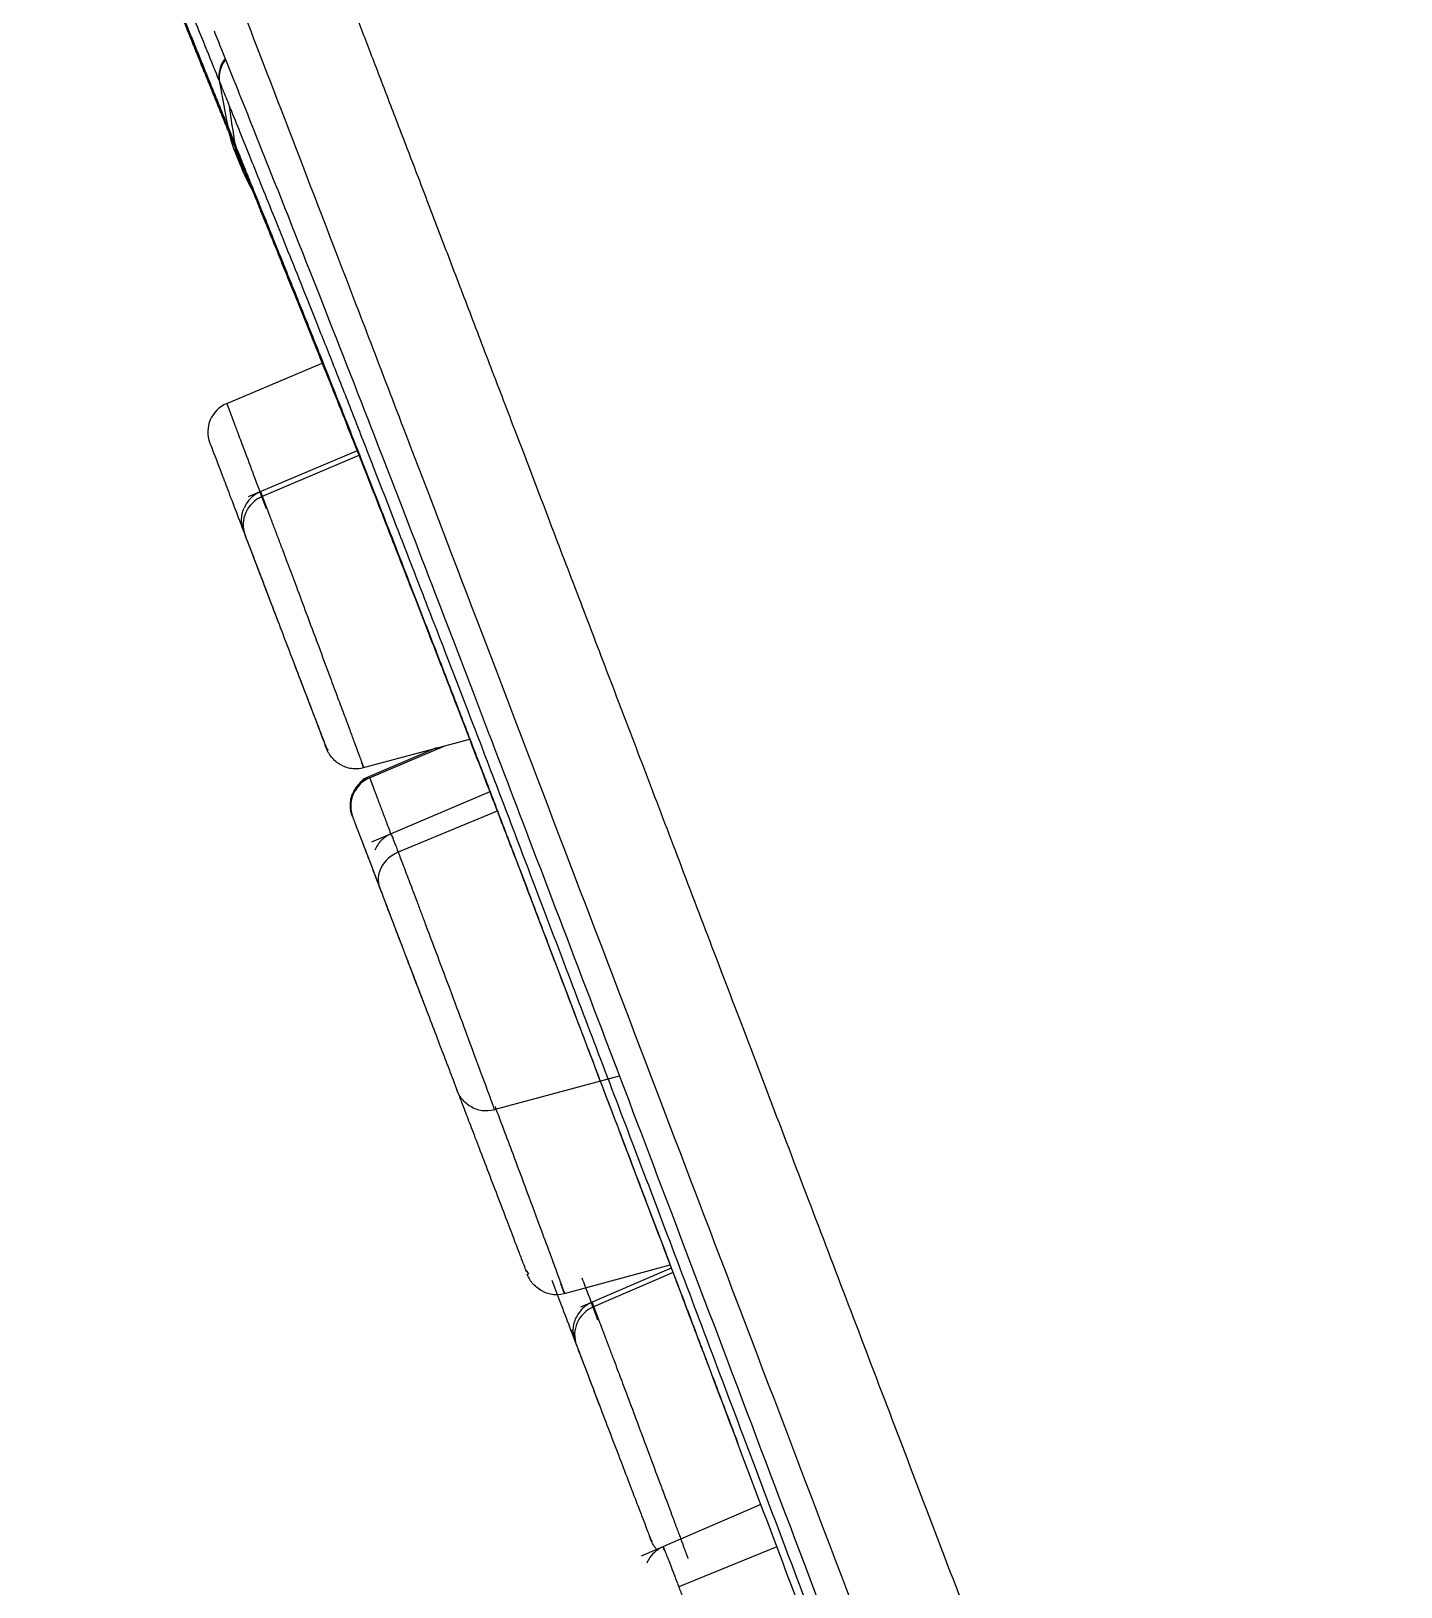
# Model space of a CAD drawing. Extents: x 0 to 1354, y 3495 to 4487.
# Drawn here: x 877.02 to 890.26, y 4143.65 to 4158.69 of the extents above; entities that cross this region are included whole.
import ezdxf

# ---------------------------------------------------------------- set-up
doc = ezdxf.new("R2010")
doc.units = 0
doc.header["$LTSCALE"] = 30
doc.header["$MEASUREMENT"] = 0
doc.layers.add('\\M+5B3DF\\M+5B4E7\\M+5CFDF', color=3, linetype='CONTINUOUS', lineweight=9)

msp = doc.modelspace()

# ---------------------------------------------------------------- linework, layer by layer
at = {"layer": '\\M+5B3DF\\M+5B4E7\\M+5CFDF', "color": 0, "lineweight": -3}
for p, q in [((878.909, 4155.09), (879.832, 4155.48)), ((880.169, 4154.632), (879.117, 4154.186)), ((880.187, 4154.585), (879.252, 4154.191)), ((879.069, 4153.882), (879.062, 4153.878)), ((880.937, 4151.758), (880.222, 4151.453)), ((880.23, 4151.569), (881.257, 4151.844)), ((880.29, 4151.47), (881.018, 4151.78)), ((880.23, 4151.569), (880.23, 4151.569)), ((881.452, 4151.335), (880.308, 4150.846)), ((881.524, 4151.148), (880.566, 4150.75)), ((881.493, 4148.261), (882.705, 4148.588)), ((882.172, 4146.483), (883.194, 4146.76)), ((883.206, 4146.728), (882.327, 4146.349)), ((883.223, 4146.684), (882.455, 4146.355)), ((882.258, 4146.127), (882.237, 4146.122)), ((884.072, 4144.443), (882.915, 4143.942)), ((884.226, 4144.033), (883.278, 4143.645))]:
    msp.add_line(p, q, dxfattribs=at)
msp.add_arc((879.026, 4154.813), 0.3, 112.947, 200.8929, dxfattribs=at)
for centre, major_axis, ratio, start_param, end_param in [((879.129, 4158.267), (0.278, 0.113), 0.927503, 2.125662, 2.942187), ((879.133, 4158.257), (0.278, 0.113), 0.927199, 2.125947, 2.942325), ((880.382, 4158.077), (-1.389, -0.567), 0.926281, 6.085531, 6.271338), ((880.435, 4157.948), (-1.389, -0.567), 0.923086, 6.086201, 6.431637), ((880.447, 4157.918), (-1.39, -0.564), 0.920473, 6.088495, 6.433471), ((880.456, 4157.896), (-1.39, -0.564), 0.919895, 6.0885, 6.433244), ((880.382, 4158.077), (-1.389, -0.567), 0.926281, 0.069933, 0.149467), ((880.435, 4157.948), (1.39, 0.564), 0.921196, 3.162913, 3.29235), ((879.366, 4153.924), (-0.28, -0.107), 0.965926, 4.747716, 6.283185), ((880.14, 4151.895), (0.28, 0.107), 0.965926, 3.141593, 3.359964), ((880.407, 4151.196), (-0.28, -0.107), 0.991445, 4.750636, 6.283185), ((880.668, 4150.511), (-0.28, -0.107), 0.866025, 4.746654, 6.283185), ((882.068, 4146.845), (0.28, 0.107), 0.92388, 3.277998, 3.430817), ((882.57, 4146.089), (0.28, 0.107), 0.965926, 1.612264, 3.141593), ((883.275, 4144.242), (-0.28, -0.107), 0.965926, 0, 0.190085)]:
    msp.add_ellipse(centre, major_axis=major_axis, ratio=ratio, start_param=start_param, end_param=end_param, dxfattribs=at)
for points, knots in [([(877.018, 4162.863), (877.018, 4162.863), (877.019, 4162.86), (877.023, 4162.848), (877.03, 4162.83), (877.039, 4162.804), (877.052, 4162.768), (877.07, 4162.718), (877.094, 4162.651), (877.126, 4162.563), (877.164, 4162.462), (877.203, 4162.354), (877.243, 4162.247), (877.283, 4162.141), (877.322, 4162.038), (877.36, 4161.938), (877.397, 4161.841), (877.434, 4161.742), (877.474, 4161.637), (877.52, 4161.516), (877.575, 4161.371), (877.641, 4161.199), (877.72, 4160.997), (877.812, 4160.76), (877.922, 4160.483), (878.046, 4160.172), (878.177, 4159.843), (878.306, 4159.519), (878.435, 4159.197), (878.57, 4158.863), (878.704, 4158.532), (878.795, 4158.308), (878.836, 4158.208)], [0, 0, 0, 0, 0.040397, 0.079998, 0.115944, 0.150665, 0.186539, 0.22561, 0.269105, 0.316321, 0.360337, 0.399003, 0.433354, 0.464211, 0.491743, 0.516243, 0.538567, 0.559572, 0.580353, 0.603373, 0.629492, 0.658721, 0.691082, 0.72658, 0.765462, 0.807277, 0.846, 0.880006, 0.91081, 0.943128, 0.975043, 1, 1, 1, 1]), ([(878.918, 4157.773), (878.912, 4157.786), (878.902, 4157.812), (878.887, 4157.85), (878.871, 4157.888), (878.856, 4157.925), (878.841, 4157.963), (878.826, 4158), (878.811, 4158.037), (878.796, 4158.073), (878.781, 4158.11), (878.766, 4158.146), (878.752, 4158.182), (878.737, 4158.218), (878.723, 4158.253), (878.708, 4158.289), (878.694, 4158.324), (878.68, 4158.359), (878.666, 4158.394), (878.652, 4158.428), (878.638, 4158.463), (878.624, 4158.497), (878.61, 4158.531), (878.597, 4158.564), (878.583, 4158.598), (878.57, 4158.631), (878.556, 4158.664), (878.543, 4158.697), (878.53, 4158.73), (878.517, 4158.762), (878.504, 4158.794), (878.491, 4158.826), (878.478, 4158.858), (878.465, 4158.89), (878.453, 4158.921), (878.44, 4158.952), (878.427, 4158.983), (878.415, 4159.014), (878.403, 4159.045), (878.39, 4159.075), (878.378, 4159.106), (878.366, 4159.136), (878.354, 4159.165), (878.342, 4159.195), (878.33, 4159.225), (878.319, 4159.254), (878.307, 4159.283), (878.295, 4159.312), (878.284, 4159.341), (878.272, 4159.369), (878.261, 4159.397), (878.25, 4159.426), (878.238, 4159.454), (878.227, 4159.481), (878.216, 4159.509), (878.205, 4159.536), (878.194, 4159.564), (878.183, 4159.591), (878.173, 4159.618), (878.162, 4159.644), (878.151, 4159.671), (878.141, 4159.697), (878.13, 4159.724), (878.12, 4159.75), (878.11, 4159.776), (878.099, 4159.801), (878.089, 4159.827), (878.079, 4159.852), (878.069, 4159.877), (878.059, 4159.902), (878.049, 4159.927), (878.039, 4159.952), (878.03, 4159.977), (878.02, 4160.001), (878.01, 4160.025), (878.001, 4160.049), (877.965, 4160.14), (877.901, 4160.302), (877.811, 4160.53), (877.72, 4160.764), (877.628, 4161), (877.546, 4161.215), (877.468, 4161.417), (877.395, 4161.61), (877.321, 4161.806), (877.251, 4161.992), (877.206, 4162.115), (877.178, 4162.191), (877.163, 4162.232), (877.151, 4162.265), (877.144, 4162.284), (877.141, 4162.292)], [0, 0, 0, 0, 0.004062, 0.008123, 0.012185, 0.016247, 0.020309, 0.024372, 0.028434, 0.032497, 0.03656, 0.040623, 0.044686, 0.048749, 0.052813, 0.056876, 0.06094, 0.065004, 0.069068, 0.073132, 0.077197, 0.081261, 0.085326, 0.08939, 0.093455, 0.09752, 0.101585, 0.10565, 0.109716, 0.113781, 0.117847, 0.121912, 0.125978, 0.130043, 0.134109, 0.138174, 0.14224, 0.146306, 0.150372, 0.154438, 0.158504, 0.16257, 0.166636, 0.170702, 0.174768, 0.178834, 0.1829, 0.186967, 0.191033, 0.1951, 0.199166, 0.203233, 0.2073, 0.211367, 0.215434, 0.219501, 0.223568, 0.227635, 0.231702, 0.23577, 0.239837, 0.243905, 0.247972, 0.25204, 0.256108, 0.260175, 0.264243, 0.268311, 0.272379, 0.276447, 0.280515, 0.284584, 0.288652, 0.29272, 0.296789, 0.300857, 0.304926, 0.343283, 0.386326, 0.434053, 0.486463, 0.543552, 0.592776, 0.652051, 0.721371, 0.800728, 0.890117, 0.920481, 0.950032, 0.978771, 1, 1, 1, 1]), ([(877.293, 4161.877), (877.294, 4161.875), (877.3, 4161.857), (877.315, 4161.816), (877.343, 4161.74), (877.371, 4161.666), (877.398, 4161.592), (877.428, 4161.511), (877.467, 4161.409), (877.511, 4161.291), (877.562, 4161.156), (877.621, 4161.004), (877.686, 4160.832), (877.753, 4160.659), (877.819, 4160.489), (877.883, 4160.326), (877.953, 4160.146), (878.03, 4159.95), (878.115, 4159.734), (878.184, 4159.562), (878.231, 4159.445), (878.252, 4159.391), (878.274, 4159.336), (878.296, 4159.281), (878.318, 4159.226), (878.341, 4159.169), (878.363, 4159.113), (878.386, 4159.056), (878.409, 4158.998), (878.433, 4158.94), (878.456, 4158.881), (878.48, 4158.822), (878.504, 4158.762), (878.529, 4158.702), (878.553, 4158.641), (878.578, 4158.58), (878.603, 4158.518), (878.628, 4158.456), (878.653, 4158.393), (878.679, 4158.33), (878.705, 4158.266), (878.731, 4158.202), (878.757, 4158.137), (878.784, 4158.072), (878.81, 4158.006), (878.837, 4157.94), (878.862, 4157.879), (878.878, 4157.839), (878.885, 4157.821)], [0, 0, 0, 0, 0.008924, 0.091228, 0.1573, 0.20715, 0.24078, 0.285694, 0.331074, 0.376921, 0.423235, 0.470019, 0.517273, 0.564997, 0.598822, 0.633572, 0.669249, 0.705855, 0.743394, 0.78187, 0.790237, 0.798566, 0.806857, 0.81511, 0.823324, 0.8315, 0.839638, 0.847737, 0.855798, 0.86382, 0.871804, 0.879749, 0.887656, 0.895524, 0.903354, 0.911145, 0.918897, 0.926611, 0.934286, 0.941923, 0.949521, 0.95708, 0.964602, 0.972084, 0.979529, 0.986935, 0.994302, 1, 1, 1, 1]), ([(878.935, 4157.7), (878.93, 4157.711), (878.921, 4157.734), (878.906, 4157.77), (878.891, 4157.807), (878.876, 4157.844), (878.861, 4157.881), (878.846, 4157.919), (878.831, 4157.956), (878.816, 4157.993), (878.801, 4158.03), (878.786, 4158.067), (878.771, 4158.104), (878.756, 4158.141), (878.741, 4158.177), (878.726, 4158.214), (878.711, 4158.251), (878.696, 4158.288), (878.681, 4158.324), (878.666, 4158.361), (878.652, 4158.398), (878.637, 4158.434), (878.622, 4158.471), (878.607, 4158.507), (878.593, 4158.543), (878.578, 4158.58), (878.564, 4158.616), (878.549, 4158.652), (878.534, 4158.688), (878.52, 4158.724), (878.506, 4158.759), (878.464, 4158.862), (878.4, 4159.021), (878.319, 4159.224), (878.246, 4159.405), (878.166, 4159.606), (878.086, 4159.808), (878.012, 4159.996), (877.96, 4160.128), (877.918, 4160.236), (877.877, 4160.34), (877.832, 4160.456), (877.784, 4160.579), (877.719, 4160.749), (877.644, 4160.943), (877.569, 4161.14), (877.508, 4161.301), (877.458, 4161.431), (877.419, 4161.536), (877.391, 4161.612), (877.366, 4161.678), (877.348, 4161.727), (877.337, 4161.758), (877.333, 4161.768)], [0, 0, 0, 0, 0.003964, 0.008472, 0.013009, 0.017575, 0.022169, 0.026792, 0.031444, 0.036124, 0.040833, 0.045571, 0.050338, 0.055134, 0.059958, 0.064811, 0.069693, 0.074604, 0.079543, 0.084511, 0.089508, 0.094534, 0.099589, 0.104673, 0.109785, 0.114926, 0.120096, 0.125295, 0.130523, 0.135779, 0.141065, 0.146379, 0.18146, 0.214371, 0.245109, 0.273673, 0.321326, 0.359164, 0.387196, 0.405425, 0.430328, 0.458184, 0.488994, 0.522759, 0.593414, 0.659966, 0.722416, 0.780767, 0.83502, 0.885172, 0.917182, 0.969983, 1, 1, 1, 1]), ([(879.19, 4161.352), (879.221, 4161.271), (879.284, 4161.108), (879.385, 4160.848), (879.493, 4160.571), (879.608, 4160.274), (879.73, 4159.956), (879.861, 4159.616), (880.001, 4159.253), (880.15, 4158.864), (880.31, 4158.448), (880.48, 4158.003), (880.663, 4157.527), (880.857, 4157.018), (881.065, 4156.475), (881.286, 4155.896), (881.521, 4155.281), (881.77, 4154.629), (882.033, 4153.94), (882.31, 4153.215), (882.6, 4152.454), (882.904, 4151.657), (883.223, 4150.82), (883.557, 4149.943), (883.907, 4149.025), (884.271, 4148.069), (884.649, 4147.078), (885.039, 4146.055), (885.44, 4145.002), (885.851, 4143.925), (886.27, 4142.825), (886.697, 4141.704), (887.133, 4140.558), (887.583, 4139.376), (888.052, 4138.147), (888.542, 4136.86), (889.057, 4135.506), (889.601, 4134.079), (890.174, 4132.574), (890.78, 4130.985), (891.418, 4129.309), (892.092, 4127.542), (892.8, 4125.682), (893.545, 4123.727), (894.326, 4121.679), (895.138, 4119.547), (895.972, 4117.36), (896.81, 4115.161), (897.634, 4112.998), (898.435, 4110.897), (899.212, 4108.859), (899.969, 4106.871), (900.712, 4104.922), (901.44, 4103.013), (902.149, 4101.152), (902.84, 4099.34), (903.516, 4097.565), (904.185, 4095.808), (904.857, 4094.044), (905.537, 4092.259), (906.227, 4090.446), (906.929, 4088.605), (907.638, 4086.742), (908.35, 4084.871), (909.06, 4083.008), (909.759, 4081.17), (910.442, 4079.376), (911.101, 4077.645), (911.737, 4075.971), (912.358, 4074.339), (912.97, 4072.726), (913.577, 4071.125), (914.179, 4069.536), (914.771, 4067.967), (915.347, 4066.438), (915.891, 4064.99), (916.392, 4063.655), (916.85, 4062.434), (917.278, 4061.293), (917.68, 4060.216), (918.06, 4059.189), (918.441, 4058.167), (918.839, 4057.099), (919.27, 4055.931), (919.738, 4054.598), (920.14, 4053.333), (920.459, 4052.202), (920.703, 4051.246), (920.954, 4050.17), (921.21, 4048.966), (921.473, 4047.62), (921.744, 4046.082), (922.023, 4044.275), (922.314, 4042.119), (922.621, 4039.543), (922.939, 4036.503), (923.255, 4033.015), (923.552, 4029.159), (923.817, 4025.039), (924.046, 4020.687), (924.248, 4016.024), (924.428, 4010.96), (924.522, 4007.431), (924.571, 4005.592)], [0, 0, 0, 0, 0.003544, 0.007201, 0.01097, 0.014848, 0.018837, 0.022935, 0.027142, 0.031459, 0.035888, 0.040431, 0.045095, 0.049884, 0.054803, 0.059853, 0.065035, 0.070349, 0.07579, 0.08135, 0.087022, 0.092807, 0.09872, 0.104773, 0.110967, 0.117287, 0.123715, 0.130231, 0.136819, 0.143468, 0.150168, 0.156906, 0.163715, 0.170668, 0.177844, 0.185322, 0.193141, 0.201338, 0.209948, 0.219002, 0.228521, 0.238531, 0.249049, 0.260084, 0.271644, 0.283691, 0.296093, 0.308564, 0.320791, 0.332572, 0.343982, 0.355131, 0.366093, 0.376851, 0.387326, 0.397512, 0.40746, 0.417323, 0.427267, 0.437362, 0.447647, 0.458143, 0.468826, 0.479621, 0.490447, 0.501223, 0.511855, 0.522246, 0.532261, 0.542305, 0.552449, 0.562759, 0.573377, 0.584445, 0.595968, 0.607757, 0.619676, 0.631715, 0.643918, 0.656335, 0.669021, 0.682018, 0.695271, 0.708641, 0.722035, 0.735445, 0.742244, 0.74954, 0.757318, 0.765556, 0.774232, 0.783549, 0.793975, 0.806052, 0.820158, 0.836493, 0.855109, 0.875694, 0.897487, 0.920175, 0.944378, 0.971031, 1, 1, 1, 1]), ([(878.518, 4160.299), (878.788, 4159.6), (879.102, 4158.792), (879.652, 4157.364), (879.848, 4156.853), (880.269, 4155.758), (880.492, 4155.175), (881.198, 4153.331), (881.715, 4151.977), (882.821, 4149.077), (883.412, 4147.527), (884.644, 4144.292), (885.286, 4142.606), (886.598, 4139.156), (887.27, 4137.39), (888.63, 4133.818), (889.318, 4132.01), (890.702, 4128.375), (891.399, 4126.547), (892.795, 4122.882), (893.495, 4121.045), (894.898, 4117.367), (895.6, 4115.525), (897.707, 4109.999), (899.113, 4106.311), (901.218, 4100.788), (901.919, 4098.949), (903.318, 4095.278), (904.016, 4093.445), (905.407, 4089.797), (906.098, 4087.982), (907.472, 4084.381), (908.152, 4082.597), (909.492, 4079.083), (910.152, 4077.352), (911.115, 4074.824), (911.431, 4073.994), (912.051, 4072.364), (912.355, 4071.563), (913.239, 4069.234), (913.789, 4067.776), (914.536, 4065.795), (914.771, 4065.17), (915.21, 4063.998), (915.414, 4063.448), (915.805, 4062.409), (915.99, 4061.918), (916.343, 4060.98), (916.512, 4060.534), (916.996, 4059.241), (917.299, 4058.44), (917.791, 4057.152), (917.961, 4056.707), (918.314, 4055.754), (918.499, 4055.245), (918.875, 4054.149), (919.064, 4053.563), (919.433, 4052.312), (919.61, 4051.646), (919.949, 4050.235), (920.113, 4049.491), (920.432, 4047.93), (920.585, 4047.111), (920.876, 4045.403), (921.013, 4044.516), (921.272, 4042.701), (921.394, 4041.775), (921.742, 4038.957), (921.95, 4037.03), (922.317, 4033.144), (922.48, 4031.183), (922.77, 4027.258), (922.895, 4025.292), (923.116, 4021.357), (923.212, 4019.388), (923.467, 4013.479), (923.594, 4009.536), (923.694, 4005.592)], [0, 0, 0, 0, 0.03125, 0.03125, 0.046875, 0.046875, 0.0625, 0.0625, 0.09375, 0.09375, 0.125, 0.125, 0.15625, 0.15625, 0.1875, 0.1875, 0.21875, 0.21875, 0.25, 0.25, 0.28125, 0.28125, 0.3125, 0.3125, 0.375, 0.375, 0.40625, 0.40625, 0.4375, 0.4375, 0.46875, 0.46875, 0.5, 0.5, 0.53125, 0.53125, 0.546875, 0.546875, 0.5625, 0.5625, 0.59375, 0.59375, 0.609375, 0.609375, 0.625, 0.625, 0.640625, 0.640625, 0.65625, 0.65625, 0.6875, 0.6875, 0.703125, 0.703125, 0.71875, 0.71875, 0.734375, 0.734375, 0.75, 0.75, 0.765625, 0.765625, 0.78125, 0.78125, 0.796875, 0.796875, 0.8125, 0.8125, 0.84375, 0.84375, 0.875, 0.875, 0.90625, 0.90625, 0.9375, 0.9375, 1, 1, 1, 1]), ([(920.634, 4036.981), (920.615, 4037.183), (920.573, 4037.643), (920.501, 4038.411), (920.412, 4039.337), (920.311, 4040.339), (920.165, 4041.744), (919.997, 4043.251), (919.771, 4045.101), (919.533, 4046.806), (919.26, 4048.445), (919.05, 4049.605), (918.903, 4050.388), (918.793, 4050.958), (918.682, 4051.507), (918.558, 4052.094), (918.422, 4052.692), (918.26, 4053.33), (918.081, 4053.957), (917.902, 4054.544), (917.709, 4055.14), (917.44, 4055.941), (917.09, 4056.926), (916.696, 4058.008), (916.329, 4059.019), (915.898, 4060.232), (915.467, 4061.5), (915.04, 4062.747), (914.73, 4063.639), (914.479, 4064.36), (913.996, 4065.75), (913.381, 4067.477), (912.634, 4069.513), (912.078, 4071.014), (911.429, 4072.757), (910.684, 4074.741), (909.845, 4076.964), (908.916, 4079.424), (907.894, 4082.118), (906.382, 4086.105), (904.455, 4091.178), (902.224, 4097.058), (900.212, 4102.364), (898.419, 4107.08), (896.853, 4111.202), (895.515, 4114.727), (894.404, 4117.654), (893.52, 4119.983), (892.863, 4121.715), (892.432, 4122.852), (891.536, 4125.215), (890.225, 4128.678), (888.557, 4133.091), (887.266, 4136.515), (885.939, 4140.033), (884.539, 4143.749), (883.067, 4147.64), (881.865, 4150.796), (880.92, 4153.27), (880.199, 4155.136), (879.671, 4156.478), (879.297, 4157.42), (879.044, 4158.055), (878.887, 4158.445), (878.813, 4158.63), (878.789, 4158.69)], [0, 0, 0, 0, 0.003976, 0.009037, 0.015181, 0.02234, 0.029033, 0.04339, 0.053009, 0.067553, 0.080041, 0.090497, 0.096214, 0.100508, 0.105868, 0.11143, 0.117193, 0.123269, 0.130297, 0.136094, 0.141538, 0.149425, 0.163015, 0.17726, 0.192999, 0.207436, 0.232823, 0.251111, 0.25955, 0.267329, 0.277588, 0.307897, 0.319194, 0.331856, 0.345879, 0.361259, 0.378, 0.3961, 0.415561, 0.436382, 0.481194, 0.521892, 0.558479, 0.590959, 0.619335, 0.643607, 0.663774, 0.679837, 0.691795, 0.699649, 0.703397, 0.740803, 0.771616, 0.795835, 0.813454, 0.847523, 0.878173, 0.905401, 0.929204, 0.949582, 0.966531, 0.980047, 0.990129, 0.99678, 1, 1, 1, 1]), ([(878.942, 4157.944), (878.973, 4157.867), (879.037, 4157.709), (879.14, 4157.455), (879.25, 4157.18), (879.371, 4156.882), (879.501, 4156.558), (879.643, 4156.205), (879.797, 4155.82), (879.964, 4155.399), (880.144, 4154.941), (880.339, 4154.441), (880.549, 4153.901), (880.774, 4153.32), (881.016, 4152.696), (881.273, 4152.029), (881.548, 4151.311), (881.841, 4150.54), (882.152, 4149.721), (882.48, 4148.856), (882.827, 4147.945), (883.192, 4146.984), (883.575, 4145.969), (883.976, 4144.905), (884.395, 4143.795), (884.833, 4142.636), (885.287, 4141.425), (885.757, 4140.172), (886.245, 4138.876), (886.748, 4137.535), (887.267, 4136.155), (887.801, 4134.735), (888.35, 4133.275), (888.913, 4131.778), (889.491, 4130.245), (890.082, 4128.677), (890.686, 4127.074), (891.304, 4125.438), (891.935, 4123.77), (892.578, 4122.068), (893.235, 4120.335), (893.903, 4118.57), (894.584, 4116.773), (895.278, 4114.946), (895.982, 4113.087), (896.698, 4111.197), (897.426, 4109.277), (898.166, 4107.327), (898.918, 4105.346), (899.681, 4103.337), (900.453, 4101.297), (901.237, 4099.229), (902.031, 4097.133), (902.835, 4095.01), (903.65, 4092.861), (904.472, 4090.689), (905.304, 4088.496), (906.142, 4086.286), (906.983, 4084.063), (907.7, 4082.173), (908.287, 4080.621), (908.745, 4079.408), (909.198, 4078.206), (909.647, 4077.016), (910.091, 4075.839), (910.525, 4074.681), (910.952, 4073.541), (911.367, 4072.425), (911.769, 4071.338), (912.159, 4070.281), (912.528, 4069.267), (912.88, 4068.294), (913.212, 4067.366), (913.517, 4066.496), (913.806, 4065.67), (914.064, 4064.906), (914.311, 4064.178), (914.549, 4063.486), (914.767, 4062.835), (914.979, 4062.207), (915.179, 4061.606), (915.375, 4061.02), (915.571, 4060.444), (915.772, 4059.865), (915.983, 4059.274), (916.205, 4058.663), (916.435, 4058.03), (916.66, 4057.404), (916.884, 4056.777), (917.101, 4056.159), (917.317, 4055.513), (917.537, 4054.834), (917.757, 4054.123), (917.968, 4053.389), (918.153, 4052.646), (918.316, 4051.894), (918.475, 4051.115), (918.645, 4050.288), (918.813, 4049.423), (918.97, 4048.524), (919.1, 4047.785), (919.204, 4047.14), (919.303, 4046.481), (919.444, 4045.451), (919.621, 4044.024), (919.787, 4042.492), (919.945, 4040.987), (920.073, 4039.66), (920.192, 4038.338), (920.271, 4037.454), (920.31, 4037.015)], [0, 0, 0, 0, 0.004064, 0.008338, 0.012822, 0.017515, 0.022417, 0.027527, 0.032846, 0.038374, 0.044111, 0.050058, 0.056216, 0.062585, 0.069164, 0.075952, 0.082946, 0.090152, 0.097572, 0.105204, 0.113045, 0.121092, 0.12935, 0.137821, 0.146504, 0.155392, 0.164494, 0.17381, 0.183336, 0.193072, 0.203021, 0.213179, 0.223549, 0.234132, 0.244925, 0.255929, 0.267144, 0.278572, 0.290209, 0.302057, 0.314116, 0.326385, 0.338865, 0.351555, 0.364455, 0.377566, 0.390888, 0.40442, 0.418161, 0.432112, 0.446275, 0.460646, 0.475227, 0.49002, 0.50502, 0.52023, 0.53565, 0.551277, 0.567115, 0.58316, 0.592044, 0.600928, 0.609812, 0.618697, 0.627579, 0.63646, 0.64534, 0.654216, 0.663094, 0.671969, 0.68084, 0.689715, 0.698586, 0.707459, 0.716333, 0.72521, 0.734098, 0.742981, 0.751867, 0.760754, 0.769643, 0.778535, 0.787431, 0.796331, 0.805231, 0.814129, 0.823024, 0.831921, 0.839262, 0.846596, 0.853929, 0.861261, 0.868588, 0.875901, 0.883207, 0.890525, 0.897862, 0.905201, 0.912528, 0.919862, 0.927195, 0.929512, 0.934403, 0.941873, 0.951919, 0.96455, 0.973562, 0.982471, 0.991284, 1, 1, 1, 1]), ([(878.935, 4157.7), (878.939, 4157.69), (878.952, 4157.658), (878.974, 4157.603), (879.002, 4157.534), (879.03, 4157.465), (879.059, 4157.395), (879.078, 4157.348), (879.087, 4157.325)], [0, 0, 0, 0, 0.079472, 0.265538, 0.450622, 0.634726, 0.817852, 1, 1, 1, 1]), ([(897.233, 4109.572), (897.211, 4109.63), (897.164, 4109.753), (897.089, 4109.95), (897.006, 4110.171), (896.913, 4110.417), (896.811, 4110.686), (896.699, 4110.98), (896.579, 4111.299), (896.449, 4111.641), (896.31, 4112.008), (896.162, 4112.399), (895.897, 4113.1), (895.564, 4113.979), (895.184, 4114.982), (894.79, 4116.023), (894.21, 4117.552), (893.509, 4119.404), (892.892, 4121.032), (892.488, 4122.099), (892.221, 4122.805), (891.968, 4123.473), (891.656, 4124.301), (891.272, 4125.317), (890.805, 4126.552), (890.319, 4127.839), (889.814, 4129.179), (889.29, 4130.569), (888.747, 4132.01), (888.215, 4133.423), (887.597, 4135.066), (887.02, 4136.6), (886.464, 4138.08), (886.028, 4139.241), (885.571, 4140.458), (885.108, 4141.689), (884.655, 4142.896), (884.247, 4143.978), (883.885, 4144.939), (883.581, 4145.742), (883.316, 4146.443), (883.071, 4147.09), (882.813, 4147.768), (882.545, 4148.474), (882.277, 4149.178), (882.036, 4149.812), (881.847, 4150.312), (881.684, 4150.739), (881.524, 4151.159), (881.343, 4151.63), (881.164, 4152.096), (880.991, 4152.545), (880.829, 4152.965), (880.674, 4153.362), (880.528, 4153.739), (880.389, 4154.095), (880.257, 4154.431), (880.105, 4154.818), (879.931, 4155.258), (879.736, 4155.747), (879.594, 4156.1), (879.495, 4156.346), (879.431, 4156.505), (879.352, 4156.7), (879.283, 4156.872), (879.227, 4157.01), (879.19, 4157.101), (879.154, 4157.189), (879.12, 4157.275), (879.086, 4157.357), (879.054, 4157.437), (879.023, 4157.514), (879.002, 4157.565), (878.992, 4157.59)], [0, 0, 0, 0, 0.003101, 0.006637, 0.010608, 0.015015, 0.019856, 0.025133, 0.030846, 0.036993, 0.043576, 0.050594, 0.058047, 0.081336, 0.09796, 0.112097, 0.137424, 0.180442, 0.211959, 0.225362, 0.238089, 0.25014, 0.261516, 0.28285, 0.305173, 0.328485, 0.352786, 0.37808, 0.404367, 0.431649, 0.455791, 0.495166, 0.517135, 0.539107, 0.561077, 0.586862, 0.610575, 0.632213, 0.651773, 0.66925, 0.682217, 0.696106, 0.710915, 0.726644, 0.743292, 0.758963, 0.770809, 0.778821, 0.789976, 0.801896, 0.81458, 0.82636, 0.837853, 0.84906, 0.859981, 0.870615, 0.880962, 0.891021, 0.907507, 0.924588, 0.942264, 0.946822, 0.953033, 0.960896, 0.970408, 0.974401, 0.978309, 0.982134, 0.985875, 0.989532, 0.993105, 0.996594, 1, 1, 1, 1]), ([(879.087, 4157.325), (879.082, 4157.337), (879.072, 4157.362), (879.057, 4157.399), (879.042, 4157.436), (879.028, 4157.471), (879.019, 4157.494), (879.014, 4157.504)], [0, 0, 0, 0, 0.203677, 0.408742, 0.615196, 0.823039, 1, 1, 1, 1]), ([(883.854, 4145.026), (883.849, 4145.04), (883.78, 4145.222), (883.65, 4145.564), (883.453, 4146.085), (883.234, 4146.663), (882.978, 4147.336), (882.688, 4148.099), (882.438, 4148.753), (882.241, 4149.272), (882.105, 4149.628), (881.975, 4149.972), (881.848, 4150.304), (881.727, 4150.623), (881.609, 4150.929), (881.496, 4151.224), (881.387, 4151.507), (881.218, 4151.947), (880.995, 4152.523), (880.731, 4153.204), (880.491, 4153.819), (880.296, 4154.316), (880.133, 4154.728), (879.992, 4155.082), (879.847, 4155.446), (879.737, 4155.718), (879.663, 4155.903), (879.624, 4155.999), (879.586, 4156.095), (879.548, 4156.188), (879.51, 4156.281), (879.473, 4156.373), (879.437, 4156.463), (879.401, 4156.552), (879.365, 4156.64), (879.33, 4156.727), (879.295, 4156.813), (879.26, 4156.898), (879.226, 4156.982), (879.193, 4157.065), (879.171, 4157.119), (879.16, 4157.147)], [0, 0, 0, 0, 0.002437, 0.033483, 0.063293, 0.099842, 0.143131, 0.193167, 0.249955, 0.275123, 0.29978, 0.323924, 0.347555, 0.370674, 0.393285, 0.415387, 0.436983, 0.45807, 0.517981, 0.57514, 0.62954, 0.681187, 0.714592, 0.750664, 0.789407, 0.830825, 0.842103, 0.853382, 0.864661, 0.875942, 0.887223, 0.898504, 0.909786, 0.921067, 0.932348, 0.943628, 0.954906, 0.966183, 0.977458, 0.988731, 1, 1, 1, 1]), ([(878.909, 4155.09), (878.909, 4155.09), (878.909, 4155.09), (878.909, 4155.089), (878.909, 4155.089), (878.91, 4155.088), (878.91, 4155.087), (878.91, 4155.086), (878.911, 4155.085), (878.911, 4155.083), (878.912, 4155.081), (878.913, 4155.08), (878.914, 4155.077), (878.914, 4155.075), (878.915, 4155.072), (878.916, 4155.07), (878.918, 4155.067), (878.919, 4155.063), (878.92, 4155.06), (878.921, 4155.056), (878.923, 4155.053), (878.924, 4155.048), (878.926, 4155.044), (878.928, 4155.04), (878.929, 4155.035), (878.931, 4155.03), (878.933, 4155.025), (878.935, 4155.02), (878.937, 4155.014), (878.939, 4155.008), (878.942, 4155.002), (878.944, 4154.996), (878.946, 4154.99), (878.949, 4154.983), (878.951, 4154.976), (878.954, 4154.969), (878.957, 4154.962), (878.96, 4154.954), (878.962, 4154.947), (878.965, 4154.939), (878.968, 4154.931), (878.972, 4154.922), (878.975, 4154.914), (878.978, 4154.905), (878.981, 4154.896), (878.985, 4154.887), (878.988, 4154.877), (878.992, 4154.868), (878.995, 4154.858), (878.999, 4154.848), (879.003, 4154.838), (879.007, 4154.827), (879.011, 4154.817), (879.015, 4154.806), (879.036, 4154.751), (879.083, 4154.625), (879.172, 4154.386), (879.247, 4154.186), (879.289, 4154.074)], [0, 0, 0, 0, 0.009242, 0.018498, 0.027769, 0.037054, 0.046354, 0.055668, 0.064997, 0.074341, 0.083699, 0.093071, 0.102459, 0.11186, 0.121277, 0.130707, 0.140153, 0.149613, 0.159087, 0.168576, 0.17808, 0.187598, 0.197131, 0.206678, 0.21624, 0.225817, 0.235408, 0.245014, 0.254635, 0.26427, 0.27392, 0.283584, 0.293263, 0.302956, 0.312665, 0.322388, 0.332125, 0.341877, 0.351644, 0.361426, 0.371222, 0.381033, 0.390858, 0.400698, 0.410553, 0.420423, 0.430307, 0.440206, 0.45012, 0.460048, 0.469991, 0.479949, 0.489921, 0.499909, 0.50991, 0.640712, 0.805988, 1, 1, 1, 1]), ([(878.746, 4154.706), (878.746, 4154.706), (878.748, 4154.7), (878.76, 4154.67), (878.783, 4154.61), (878.82, 4154.513), (878.873, 4154.373), (878.944, 4154.188), (879.03, 4153.961), (879.128, 4153.704), (879.229, 4153.441), (879.316, 4153.211), (879.372, 4153.066), (879.399, 4152.995), (879.406, 4152.976)], [0, 0, 0, 0, 0.087776, 0.175552, 0.263328, 0.351103, 0.438879, 0.526655, 0.614431, 0.702207, 0.789983, 0.877758, 0.965534, 1, 1, 1, 1]), ([(879.237, 4154.237), (879.202, 4154.222), (879.154, 4154.191), (879.103, 4154.131), (879.084, 4154.096), (879.076, 4154.077)], [0, 0, 0, 0, 0.479425, 0.737052, 1, 1, 1, 1]), ([(879.256, 4154.178), (879.254, 4154.181), (879.252, 4154.187), (879.249, 4154.196), (879.246, 4154.204), (879.243, 4154.212), (879.241, 4154.218), (879.239, 4154.223), (879.237, 4154.228), (879.236, 4154.231), (879.235, 4154.234), (879.235, 4154.235), (879.235, 4154.236), (879.235, 4154.235), (879.236, 4154.234), (879.236, 4154.232), (879.238, 4154.229), (879.239, 4154.225), (879.241, 4154.22), (879.244, 4154.214), (879.246, 4154.207), (879.249, 4154.199), (879.251, 4154.193), (879.252, 4154.191)], [0, 0, 0, 0, 0.04035, 0.08964, 0.138792, 0.187806, 0.236682, 0.285421, 0.334021, 0.382483, 0.430808, 0.478995, 0.527045, 0.574957, 0.622732, 0.67037, 0.717871, 0.765234, 0.812461, 0.859551, 0.906504, 0.95332, 1, 1, 1, 1]), ([(879.252, 4154.191), (879.253, 4154.189), (879.254, 4154.186), (879.256, 4154.181), (879.258, 4154.177), (879.26, 4154.172), (879.262, 4154.166), (879.264, 4154.161), (879.266, 4154.155), (879.268, 4154.149), (879.27, 4154.143), (879.273, 4154.137), (879.275, 4154.13), (879.278, 4154.123), (879.281, 4154.116), (879.283, 4154.109), (879.286, 4154.102), (879.289, 4154.094), (879.292, 4154.086), (879.295, 4154.078), (879.298, 4154.07), (879.301, 4154.061), (879.305, 4154.053), (879.308, 4154.044), (879.311, 4154.034), (879.315, 4154.025), (879.319, 4154.016), (879.322, 4154.006), (879.326, 4153.996), (879.33, 4153.986), (879.334, 4153.975), (879.338, 4153.965), (879.342, 4153.954), (879.346, 4153.943), (879.35, 4153.932), (879.354, 4153.921), (879.359, 4153.909), (879.363, 4153.897), (879.368, 4153.885), (879.372, 4153.873), (879.377, 4153.861), (879.382, 4153.848), (879.386, 4153.835), (879.391, 4153.822), (879.396, 4153.809), (879.401, 4153.796), (879.406, 4153.783), (879.411, 4153.769), (879.417, 4153.755), (879.422, 4153.741), (879.427, 4153.727), (879.433, 4153.712), (879.438, 4153.698), (879.444, 4153.683), (879.465, 4153.626), (879.51, 4153.508), (879.586, 4153.305), (879.682, 4153.048), (879.797, 4152.74), (879.903, 4152.454), (879.989, 4152.223), (880.052, 4152.055), (880.103, 4151.918), (880.143, 4151.809), (880.174, 4151.726), (880.192, 4151.678), (880.201, 4151.652), (880.206, 4151.64), (880.21, 4151.628), (880.214, 4151.618), (880.217, 4151.609), (880.22, 4151.6), (880.223, 4151.593), (880.225, 4151.586), (880.227, 4151.581), (880.229, 4151.577), (880.23, 4151.573), (880.231, 4151.571), (880.231, 4151.569), (880.231, 4151.569), (880.231, 4151.569), (880.231, 4151.571), (880.23, 4151.573), (880.228, 4151.576), (880.227, 4151.58), (880.225, 4151.585), (880.223, 4151.591), (880.22, 4151.598), (880.217, 4151.606), (880.215, 4151.611), (880.214, 4151.614)], [0, 0, 0, 0, 0.00402, 0.008047, 0.012081, 0.016121, 0.020168, 0.024222, 0.028282, 0.032349, 0.036423, 0.040503, 0.044591, 0.048684, 0.052785, 0.056892, 0.061006, 0.065127, 0.069254, 0.073388, 0.077529, 0.081676, 0.08583, 0.089991, 0.094159, 0.098333, 0.102514, 0.106702, 0.110896, 0.115097, 0.119305, 0.12352, 0.127741, 0.131969, 0.136204, 0.140446, 0.144694, 0.148949, 0.153211, 0.157479, 0.161755, 0.166037, 0.170326, 0.174621, 0.178923, 0.183232, 0.187548, 0.191871, 0.1962, 0.200536, 0.204879, 0.209229, 0.213585, 0.217948, 0.222318, 0.264227, 0.31647, 0.379042, 0.451939, 0.535155, 0.587466, 0.636179, 0.68129, 0.722792, 0.760684, 0.794959, 0.803826, 0.812664, 0.821475, 0.830257, 0.839011, 0.847738, 0.856436, 0.865106, 0.873748, 0.882362, 0.890947, 0.899505, 0.908034, 0.916536, 0.925009, 0.933454, 0.941871, 0.95026, 0.95862, 0.966953, 0.975257, 0.983533, 0.99178, 1, 1, 1, 1]), ([(879.073, 4153.85), (879.059, 4153.886), (879.048, 4153.942), (879.056, 4154.02), (879.068, 4154.058), (879.076, 4154.077)], [0, 0, 0, 0, 0.479398, 0.73703, 1, 1, 1, 1]), ([(879.122, 4153.721), (879.126, 4153.71), (879.145, 4153.661), (879.187, 4153.55), (879.261, 4153.356), (879.332, 4153.171), (879.375, 4153.058), (879.386, 4153.029)], [0, 0, 0, 0, 0.085418, 0.358976, 0.632534, 0.906092, 1, 1, 1, 1]), ([(879.556, 4152.584), (879.578, 4152.525), (879.624, 4152.404), (879.685, 4152.247), (879.735, 4152.115), (879.775, 4152.011), (879.808, 4151.923), (879.837, 4151.847), (879.854, 4151.804), (879.86, 4151.788)], [0, 0, 0, 0, 0.119676, 0.266397, 0.413117, 0.559838, 0.706559, 0.853279, 1, 1, 1, 1]), ([(880.026, 4151.587), (880.008, 4151.596), (879.973, 4151.617), (879.916, 4151.67), (879.886, 4151.718), (879.873, 4151.754)], [0, 0, 0, 0, 0.26297, 0.520602, 1, 1, 1, 1]), ([(880.026, 4151.587), (880.045, 4151.579), (880.083, 4151.565), (880.153, 4151.556), (880.201, 4151.561), (880.23, 4151.569)], [0, 0, 0, 0, 0.292099, 0.578286, 1, 1, 1, 1]), ([(880.288, 4151.481), (880.253, 4151.466), (880.205, 4151.435), (880.155, 4151.375), (880.136, 4151.34), (880.127, 4151.321)], [0, 0, 0, 0, 0.479505, 0.737105, 1, 1, 1, 1]), ([(880.29, 4151.47), (880.29, 4151.469), (880.291, 4151.467), (880.292, 4151.465), (880.293, 4151.462), (880.294, 4151.46), (880.295, 4151.457), (880.296, 4151.453), (880.298, 4151.45), (880.299, 4151.446), (880.301, 4151.442), (880.302, 4151.438), (880.304, 4151.434), (880.305, 4151.429), (880.307, 4151.424), (880.309, 4151.419), (880.311, 4151.414), (880.313, 4151.409), (880.315, 4151.403), (880.318, 4151.397), (880.32, 4151.391), (880.322, 4151.384), (880.325, 4151.378), (880.327, 4151.371), (880.33, 4151.364), (880.333, 4151.357), (880.335, 4151.349), (880.338, 4151.342), (880.341, 4151.334), (880.344, 4151.326), (880.347, 4151.318), (880.351, 4151.309), (880.354, 4151.3), (880.357, 4151.291), (880.361, 4151.282), (880.364, 4151.273), (880.368, 4151.263), (880.372, 4151.253), (880.375, 4151.243), (880.379, 4151.233), (880.383, 4151.222), (880.387, 4151.212), (880.391, 4151.201), (880.395, 4151.19), (880.4, 4151.178), (880.404, 4151.167), (880.408, 4151.155), (880.413, 4151.143), (880.417, 4151.131), (880.422, 4151.119), (880.427, 4151.106), (880.431, 4151.094), (880.436, 4151.081), (880.441, 4151.068), (880.459, 4151.02), (880.478, 4150.969), (880.496, 4150.92), (880.498, 4150.916)], [0, 0, 0, 0, 0.015066, 0.030161, 0.045284, 0.060435, 0.075615, 0.090823, 0.106059, 0.121324, 0.136617, 0.151939, 0.167289, 0.182667, 0.198074, 0.213509, 0.228973, 0.244465, 0.259986, 0.275535, 0.291113, 0.306719, 0.322354, 0.338017, 0.353708, 0.369428, 0.385177, 0.400954, 0.416759, 0.432594, 0.448456, 0.464347, 0.480267, 0.496215, 0.512192, 0.528198, 0.544232, 0.560294, 0.576386, 0.592505, 0.608654, 0.624831, 0.641036, 0.657271, 0.673533, 0.689825, 0.706145, 0.722494, 0.738871, 0.755277, 0.771712, 0.788176, 0.804668, 0.821189, 0.837738, 0.984143, 1, 1, 1, 1]), ([(880.124, 4151.095), (880.111, 4151.131), (880.1, 4151.186), (880.108, 4151.264), (880.119, 4151.302), (880.127, 4151.321)], [0, 0, 0, 0, 0.479455, 0.737065, 1, 1, 1, 1]), ([(880.126, 4151.089), (880.129, 4151.083), (880.136, 4151.064), (880.158, 4151.008), (880.193, 4150.914), (880.246, 4150.777), (880.317, 4150.591), (880.404, 4150.362), (880.505, 4150.097), (880.6, 4149.849), (880.675, 4149.651), (880.734, 4149.498), (880.778, 4149.383), (880.798, 4149.329), (880.807, 4149.306)], [0, 0, 0, 0, 0.083335, 0.16667, 0.250005, 0.33334, 0.416675, 0.50001, 0.583345, 0.66668, 0.750015, 0.83335, 0.916685, 1, 1, 1, 1]), ([(880.195, 4150.909), (880.207, 4150.879), (880.239, 4150.796), (880.303, 4150.626), (880.364, 4150.468), (880.394, 4150.387)], [0, 0, 0, 0, 0.264401, 0.639038, 1, 1, 1, 1]), ([(880.501, 4150.929), (880.465, 4150.914), (880.417, 4150.883), (880.366, 4150.823), (880.347, 4150.788), (880.339, 4150.769)], [0, 0, 0, 0, 0.479396, 0.737033, 1, 1, 1, 1]), ([(880.497, 4150.927), (880.497, 4150.927), (880.498, 4150.925), (880.503, 4150.914), (880.509, 4150.899)], [0, 0, 0, 0, 0.217069, 1, 1, 1, 1]), ([(880.509, 4150.899), (880.509, 4150.899), (880.514, 4150.885), (880.529, 4150.846), (880.554, 4150.782), (880.566, 4150.75)], [0, 0, 0, 0, 0.000062, 0.504363, 1, 1, 1, 1]), ([(880.566, 4150.75), (880.574, 4150.73), (880.588, 4150.691), (880.615, 4150.622), (880.644, 4150.546), (880.676, 4150.461), (880.711, 4150.369), (880.748, 4150.269), (880.788, 4150.164), (880.875, 4149.931), (881.056, 4149.452), (881.292, 4148.815), (881.446, 4148.399), (881.491, 4148.274), (881.495, 4148.261), (881.495, 4148.261)], [0, 0, 0, 0, 0.032295, 0.064945, 0.097949, 0.131309, 0.165025, 0.199098, 0.233529, 0.268317, 0.417358, 0.642227, 0.8173, 0.953911, 1, 1, 1, 1]), ([(880.337, 4150.537), (880.337, 4150.538), (880.334, 4150.545), (880.334, 4150.546), (880.341, 4150.528), (880.356, 4150.488), (880.375, 4150.437), (880.388, 4150.404)], [0, 0, 0, 0, 0.058878, 0.294158, 0.529439, 0.764719, 1, 1, 1, 1]), ([(880.388, 4150.404), (880.397, 4150.381), (880.417, 4150.328), (880.457, 4150.222), (880.511, 4150.082), (880.577, 4149.908), (880.656, 4149.701), (880.746, 4149.466), (880.841, 4149.218), (880.934, 4148.974), (881.013, 4148.767), (881.07, 4148.618), (881.106, 4148.522), (881.127, 4148.467), (881.135, 4148.446), (881.136, 4148.443), (881.136, 4148.444)], [0, 0, 0, 0, 0.073278, 0.146556, 0.219834, 0.293111, 0.366389, 0.439667, 0.512945, 0.586223, 0.659501, 0.732778, 0.806056, 0.879334, 0.952612, 1, 1, 1, 1]), ([(881.113, 4148.506), (881.119, 4148.488), (881.136, 4148.445), (881.171, 4148.352), (881.222, 4148.22), (881.287, 4148.048), (881.368, 4147.836), (881.462, 4147.592), (881.562, 4147.329), (881.649, 4147.102), (881.712, 4146.934), (881.758, 4146.816), (881.788, 4146.737), (881.799, 4146.707), (881.804, 4146.695)], [0, 0, 0, 0, 0.083335, 0.16667, 0.250005, 0.33334, 0.416675, 0.50001, 0.583345, 0.666681, 0.750016, 0.833351, 0.916686, 1, 1, 1, 1]), ([(881.289, 4148.279), (881.271, 4148.288), (881.236, 4148.308), (881.178, 4148.361), (881.149, 4148.41), (881.135, 4148.446)], [0, 0, 0, 0, 0.262988, 0.520631, 1, 1, 1, 1]), ([(881.289, 4148.279), (881.308, 4148.27), (881.346, 4148.257), (881.424, 4148.246), (881.48, 4148.255), (881.516, 4148.268)], [0, 0, 0, 0, 0.262967, 0.520604, 1, 1, 1, 1]), ([(881.5, 4148.293), (881.504, 4148.284), (881.561, 4148.133), (881.719, 4147.713), (881.917, 4147.179), (882.046, 4146.832), (882.109, 4146.661), (882.151, 4146.547), (882.172, 4146.488), (882.175, 4146.478), (882.164, 4146.506), (882.146, 4146.554), (882.137, 4146.577)], [0, 0, 0, 0, 0.009778, 0.168959, 0.423965, 0.520272, 0.611923, 0.698907, 0.781214, 0.858837, 0.931768, 1, 1, 1, 1]), ([(881.967, 4146.501), (881.949, 4146.51), (881.914, 4146.531), (881.857, 4146.584), (881.828, 4146.632), (881.814, 4146.668)], [0, 0, 0, 0, 0.262939, 0.52055, 1, 1, 1, 1]), ([(882.05, 4146.612), (882.075, 4146.545), (882.135, 4146.388), (882.225, 4146.152), (882.304, 4145.945), (882.368, 4145.778), (882.418, 4145.648), (882.454, 4145.552), (882.482, 4145.479), (882.504, 4145.422), (882.52, 4145.38), (882.525, 4145.367), (882.525, 4145.367)], [0, 0, 0, 0, 0.083317, 0.18517, 0.287024, 0.388878, 0.490731, 0.592585, 0.694439, 0.796293, 0.898146, 1, 1, 1, 1]), ([(882.342, 4146.634), (882.351, 4146.608), (882.402, 4146.473), (882.453, 4146.336), (882.494, 4146.227)], [0, 0, 0, 0, 0.190039, 1, 1, 1, 1]), ([(881.967, 4146.501), (881.986, 4146.493), (882.024, 4146.479), (882.101, 4146.469), (882.157, 4146.477), (882.194, 4146.489)], [0, 0, 0, 0, 0.262899, 0.520501, 1, 1, 1, 1]), ([(882.442, 4146.398), (882.406, 4146.383), (882.359, 4146.352), (882.309, 4146.292), (882.289, 4146.257), (882.281, 4146.238)], [0, 0, 0, 0, 0.479593, 0.737161, 1, 1, 1, 1]), ([(882.449, 4146.371), (882.448, 4146.373), (882.447, 4146.376), (882.445, 4146.382), (882.443, 4146.387), (882.442, 4146.391), (882.44, 4146.394), (882.44, 4146.396), (882.439, 4146.397), (882.439, 4146.397), (882.439, 4146.397), (882.44, 4146.395), (882.441, 4146.393), (882.442, 4146.39), (882.444, 4146.386), (882.446, 4146.381), (882.448, 4146.376), (882.45, 4146.37), (882.452, 4146.363), (882.454, 4146.358), (882.455, 4146.355)], [0, 0, 0, 0, 0.035394, 0.096805, 0.157632, 0.217875, 0.277533, 0.336608, 0.395099, 0.453007, 0.51033, 0.567071, 0.623228, 0.678801, 0.733792, 0.788199, 0.842024, 0.895265, 0.947924, 1, 1, 1, 1]), ([(882.455, 4146.355), (882.456, 4146.354), (882.457, 4146.351), (882.459, 4146.346), (882.461, 4146.342), (882.462, 4146.337), (882.464, 4146.332), (882.466, 4146.326), (882.468, 4146.321), (882.471, 4146.315), (882.473, 4146.309), (882.475, 4146.303), (882.478, 4146.297), (882.48, 4146.29), (882.483, 4146.283), (882.485, 4146.276), (882.488, 4146.269), (882.491, 4146.261), (882.494, 4146.254), (882.497, 4146.246), (882.5, 4146.238), (882.503, 4146.229), (882.506, 4146.221), (882.51, 4146.212), (882.513, 4146.203), (882.516, 4146.194), (882.52, 4146.185), (882.524, 4146.175), (882.527, 4146.165), (882.531, 4146.155), (882.535, 4146.145), (882.539, 4146.135), (882.543, 4146.124), (882.547, 4146.113), (882.551, 4146.102), (882.555, 4146.091), (882.56, 4146.08), (882.564, 4146.068), (882.568, 4146.056), (882.573, 4146.044), (882.578, 4146.032), (882.582, 4146.02), (882.587, 4146.007), (882.592, 4145.994), (882.597, 4145.981), (882.602, 4145.968), (882.607, 4145.955), (882.612, 4145.941), (882.617, 4145.928), (882.622, 4145.914), (882.627, 4145.9), (882.633, 4145.885), (882.638, 4145.871), (882.644, 4145.856), (882.664, 4145.803), (882.705, 4145.694), (882.777, 4145.503), (882.87, 4145.254), (882.983, 4144.953), (883.066, 4144.729), (883.115, 4144.598), (883.13, 4144.559), (883.144, 4144.52), (883.158, 4144.483), (883.172, 4144.447), (883.185, 4144.412), (883.197, 4144.378), (883.209, 4144.345), (883.221, 4144.314), (883.232, 4144.284), (883.243, 4144.255), (883.253, 4144.227), (883.263, 4144.2), (883.273, 4144.175), (883.282, 4144.151), (883.29, 4144.128), (883.298, 4144.107), (883.305, 4144.086), (883.313, 4144.067), (883.319, 4144.05), (883.325, 4144.033), (883.331, 4144.018), (883.336, 4144.003), (883.341, 4143.99), (883.345, 4143.979), (883.349, 4143.968), (883.353, 4143.958), (883.356, 4143.95), (883.359, 4143.943), (883.361, 4143.937), (883.363, 4143.931), (883.364, 4143.927), (883.366, 4143.924), (883.366, 4143.922), (883.367, 4143.921), (883.367, 4143.92), (883.367, 4143.92)], [0, 0, 0, 0, 0.004533, 0.009075, 0.013625, 0.018184, 0.022751, 0.027327, 0.031912, 0.036505, 0.041107, 0.045718, 0.050337, 0.054965, 0.059601, 0.064246, 0.0689, 0.073562, 0.078233, 0.082913, 0.087601, 0.092298, 0.097003, 0.101718, 0.10644, 0.111172, 0.115912, 0.120661, 0.125418, 0.130184, 0.134959, 0.139742, 0.144534, 0.149335, 0.154144, 0.158962, 0.163789, 0.168624, 0.173468, 0.178321, 0.183182, 0.188052, 0.192931, 0.197818, 0.202714, 0.207619, 0.212532, 0.217455, 0.222385, 0.227325, 0.232273, 0.23723, 0.242195, 0.24717, 0.252153, 0.296077, 0.353347, 0.42395, 0.507874, 0.605102, 0.617717, 0.630241, 0.642674, 0.655016, 0.667268, 0.679428, 0.691498, 0.703476, 0.715364, 0.727161, 0.738867, 0.750481, 0.762005, 0.773438, 0.784779, 0.796029, 0.807189, 0.818257, 0.829234, 0.84012, 0.850915, 0.861618, 0.87223, 0.882751, 0.893181, 0.90352, 0.913767, 0.923923, 0.933987, 0.943961, 0.953843, 0.963633, 0.973333, 0.98294, 0.992457, 1, 1, 1, 1]), ([(882.279, 4146.012), (882.265, 4146.048), (882.254, 4146.104), (882.262, 4146.181), (882.273, 4146.219), (882.281, 4146.238)], [0, 0, 0, 0, 0.479542, 0.737121, 1, 1, 1, 1]), ([(883.075, 4143.998), (883.071, 4144.002), (883.042, 4144.033), (883.02, 4144.069), (883.006, 4144.105)], [0, 0, 0, 0, 0.130105, 1, 1, 1, 1]), ([(883.132, 4144.036), (883.096, 4144.021), (883.049, 4143.99), (882.998, 4143.93), (882.978, 4143.895), (882.97, 4143.876)], [0, 0, 0, 0, 0.479381, 0.737024, 1, 1, 1, 1]), ([(883.137, 4144.001), (883.134, 4144.009), (883.128, 4144.027), (883.125, 4144.038), (883.13, 4144.028), (883.135, 4144.015), (883.138, 4144.009), (883.141, 4144.001), (883.144, 4143.993), (883.148, 4143.983), (883.152, 4143.973), (883.156, 4143.961), (883.161, 4143.949), (883.166, 4143.936), (883.172, 4143.922), (883.178, 4143.907), (883.184, 4143.891), (883.19, 4143.875), (883.197, 4143.858), (883.204, 4143.839), (883.211, 4143.821), (883.219, 4143.801), (883.226, 4143.781), (883.234, 4143.76), (883.243, 4143.738), (883.251, 4143.716), (883.26, 4143.693), (883.269, 4143.67), (883.275, 4143.653), (883.278, 4143.645)], [0, 0, 0, 0, 0.079237, 0.226272, 0.358168, 0.385793, 0.41334, 0.440811, 0.468205, 0.495521, 0.522761, 0.549924, 0.577011, 0.60402, 0.630953, 0.65781, 0.68459, 0.711293, 0.73792, 0.764471, 0.790945, 0.817343, 0.843665, 0.869911, 0.896081, 0.922175, 0.948192, 0.974134, 1, 1, 1, 1]), ([(883.278, 4143.645), (883.28, 4143.641), (883.283, 4143.633), (883.287, 4143.621), (883.292, 4143.609), (883.297, 4143.597), (883.302, 4143.584), (883.306, 4143.571), (883.311, 4143.558), (883.316, 4143.545), (883.321, 4143.532), (883.327, 4143.518), (883.332, 4143.505), (883.337, 4143.491), (883.342, 4143.477), (883.348, 4143.463), (883.353, 4143.449), (883.358, 4143.435), (883.364, 4143.42), (883.369, 4143.406), (883.375, 4143.391), (883.381, 4143.376), (883.386, 4143.361), (883.392, 4143.346), (883.398, 4143.33), (883.404, 4143.315), (883.41, 4143.299), (883.416, 4143.284), (883.422, 4143.268), (883.428, 4143.252), (883.434, 4143.236), (883.44, 4143.22), (883.446, 4143.203), (883.452, 4143.187), (883.459, 4143.17), (883.465, 4143.154), (883.471, 4143.137), (883.478, 4143.12), (883.484, 4143.103), (883.49, 4143.086), (883.497, 4143.069), (883.503, 4143.052), (883.51, 4143.034), (883.516, 4143.017), (883.523, 4142.999), (883.53, 4142.982), (883.536, 4142.964), (883.543, 4142.946), (883.55, 4142.928), (883.556, 4142.911), (883.563, 4142.893), (883.57, 4142.875), (883.577, 4142.856), (883.584, 4142.838), (883.606, 4142.779), (883.645, 4142.674), (883.702, 4142.523), (883.761, 4142.367), (883.816, 4142.218), (883.877, 4142.054), (883.95, 4141.86), (884.021, 4141.666), (884.076, 4141.516), (884.109, 4141.424), (884.125, 4141.377), (884.129, 4141.364), (884.125, 4141.374), (884.119, 4141.387), (884.117, 4141.394), (884.113, 4141.401), (884.11, 4141.41), (884.106, 4141.419), (884.102, 4141.43), (884.098, 4141.441), (884.093, 4141.454), (884.088, 4141.467), (884.083, 4141.478), (884.081, 4141.485), (884.08, 4141.486)], [0, 0, 0, 0, 0.004541, 0.009089, 0.013645, 0.018208, 0.022779, 0.027357, 0.031943, 0.036537, 0.041138, 0.045746, 0.050362, 0.054986, 0.059617, 0.064256, 0.068903, 0.073557, 0.078218, 0.082888, 0.087564, 0.092249, 0.096941, 0.10164, 0.106347, 0.111062, 0.115784, 0.120514, 0.125252, 0.129997, 0.134749, 0.13951, 0.144278, 0.149053, 0.153836, 0.158627, 0.163425, 0.168231, 0.173045, 0.177866, 0.182695, 0.187532, 0.192376, 0.197227, 0.202087, 0.206954, 0.211828, 0.216711, 0.221601, 0.226498, 0.231404, 0.236316, 0.241237, 0.246165, 0.251101, 0.289736, 0.330529, 0.373484, 0.4186, 0.457163, 0.519147, 0.604508, 0.674885, 0.739421, 0.798103, 0.850923, 0.897871, 0.907879, 0.917856, 0.927801, 0.937715, 0.947597, 0.957448, 0.967267, 0.977054, 0.98681, 0.996534, 1, 1, 1, 1])]:
    msp.add_open_spline(points, degree=3, knots=knots, dxfattribs=at)
for points, degree in [([(878.836, 4158.208), (878.837, 4158.204), (878.838, 4158.201), (878.84, 4158.197)], 3), ([(878.84, 4158.197), (878.85, 4158.173), (878.87, 4158.122), (878.902, 4158.045), (878.923, 4157.992), (878.934, 4157.965)], 3), ([(878.84, 4158.197), (878.865, 4158.056), (878.891, 4157.915), (878.918, 4157.773)], 3), ([(878.992, 4157.59), (878.972, 4157.715), (878.953, 4157.84), (878.934, 4157.965)], 3), ([(878.934, 4157.965), (878.935, 4157.962), (878.938, 4157.955), (878.941, 4157.948), (878.942, 4157.944)], 3), ([(878.971, 4157.643), (878.962, 4157.665), (878.944, 4157.709), (878.926, 4157.752), (878.918, 4157.773)], 3), ([(878.983, 4157.612), (878.981, 4157.618), (878.977, 4157.628), (878.973, 4157.638), (878.971, 4157.643)], 3), ([(878.992, 4157.59), (878.991, 4157.593), (878.988, 4157.601), (878.984, 4157.609), (878.983, 4157.612)], 3), ([(878.987, 4157.526), (879.04, 4157.396)], 1), ([(879.039, 4157.399), (879.052, 4157.368)], 1), ([(879.051, 4157.369), (879.061, 4157.346)], 1), ([(879.139, 4157.198), (879.121, 4157.241), (879.105, 4157.282), (879.087, 4157.325)], 3), ([(879.15, 4157.169), (879.147, 4157.179), (879.143, 4157.189), (879.139, 4157.198)], 3), ([(879.16, 4157.147), (879.156, 4157.154), (879.154, 4157.162), (879.15, 4157.169)], 3), ([(879.085, 4153.817), (879.09, 4153.805), (879.101, 4153.775), (879.129, 4153.703), (879.169, 4153.598), (879.224, 4153.454), (879.294, 4153.271), (879.378, 4153.049), (879.473, 4152.8), (879.573, 4152.539), (879.665, 4152.299), (879.737, 4152.11), (879.79, 4151.971), (879.827, 4151.873), (879.851, 4151.81), (879.866, 4151.771), (879.874, 4151.751), (879.874, 4151.751), (879.866, 4151.77), (879.86, 4151.788)], 3), ([(882.29, 4145.982), (882.295, 4145.97), (882.306, 4145.939), (882.335, 4145.863), (882.379, 4145.749), (882.438, 4145.593), (882.515, 4145.392), (882.606, 4145.153), (882.708, 4144.887), (882.799, 4144.648), (882.869, 4144.464), (882.922, 4144.328), (882.959, 4144.23), (882.983, 4144.166), (882.999, 4144.126), (883.007, 4144.103), (883.008, 4144.1), (883.001, 4144.119), (882.995, 4144.135)], 3)]:
    msp.add_open_spline(points, degree=degree, dxfattribs=at)

doc.saveas('drawing.dxf')
